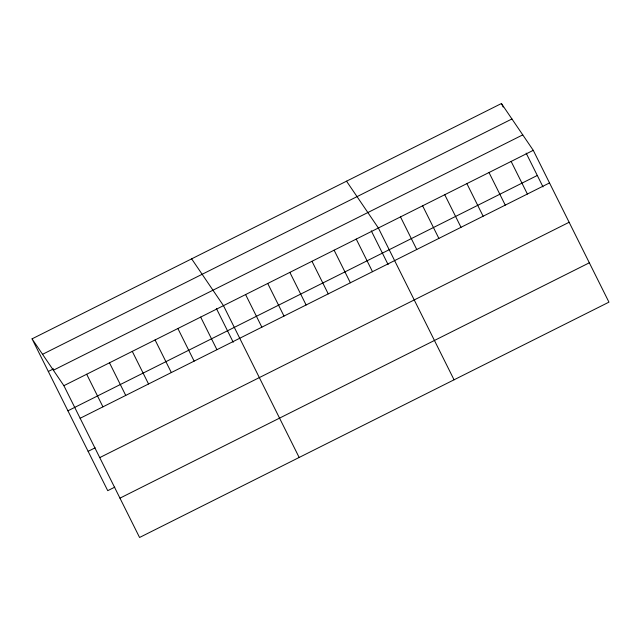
<?xml version="1.0" encoding="UTF-8"?>
<svg xmlns="http://www.w3.org/2000/svg" width="641" height="641" viewBox="0 0 641 641"><rect width="100%" height="100%" fill="white"/><g stroke="black" fill="none" stroke-linecap="round" stroke-linejoin="round"><path stroke-width="0.96" d="M32.05 338.857L501.43 103.521L533.264 150.331L608.95 302.143L139.57 537.478L63.884 385.674L32.05 338.857L107.736 490.669L114.755 487.152M42.554 354.305L511.935 118.97M48.307 371.468L53.572 368.831M53.379 370.226L522.752 134.882M63.884 385.674L533.264 150.331M67.922 410.801L537.294 175.466M80.141 418.277L549.513 182.933M88.129 451.336L95.14 447.819M99.756 457.61L569.128 222.275M119.963 498.145L589.335 262.802M346.533 181.179L378.366 227.996L454.052 379.801M191.635 258.844L223.469 305.653L299.163 457.466M501.43 103.521L503.185 107.047M526.149 153.111L543.007 186.916M511.133 161.428L527.391 194.031M489.003 172.517L505.26 205.128M466.88 183.614L483.13 216.217M444.75 194.712L461.007 227.315M422.619 205.801L438.877 238.412M400.497 216.898L416.754 249.501M371.259 230.776L388.109 264.581M356.236 239.085L372.493 271.696M334.113 250.182L350.371 282.785M311.983 261.28L328.24 293.882M289.852 272.369L306.11 304.98M267.73 283.466L283.987 316.069M245.599 294.564L261.857 327.166M216.362 308.433L233.22 342.238M200.673 317.087L216.93 349.69M177.877 328.512L194.135 361.123M155.074 339.946L171.331 372.549M132.278 351.38L148.536 383.983M109.483 362.806L125.74 395.417M86.679 374.24L102.937 406.843"/></g></svg>
